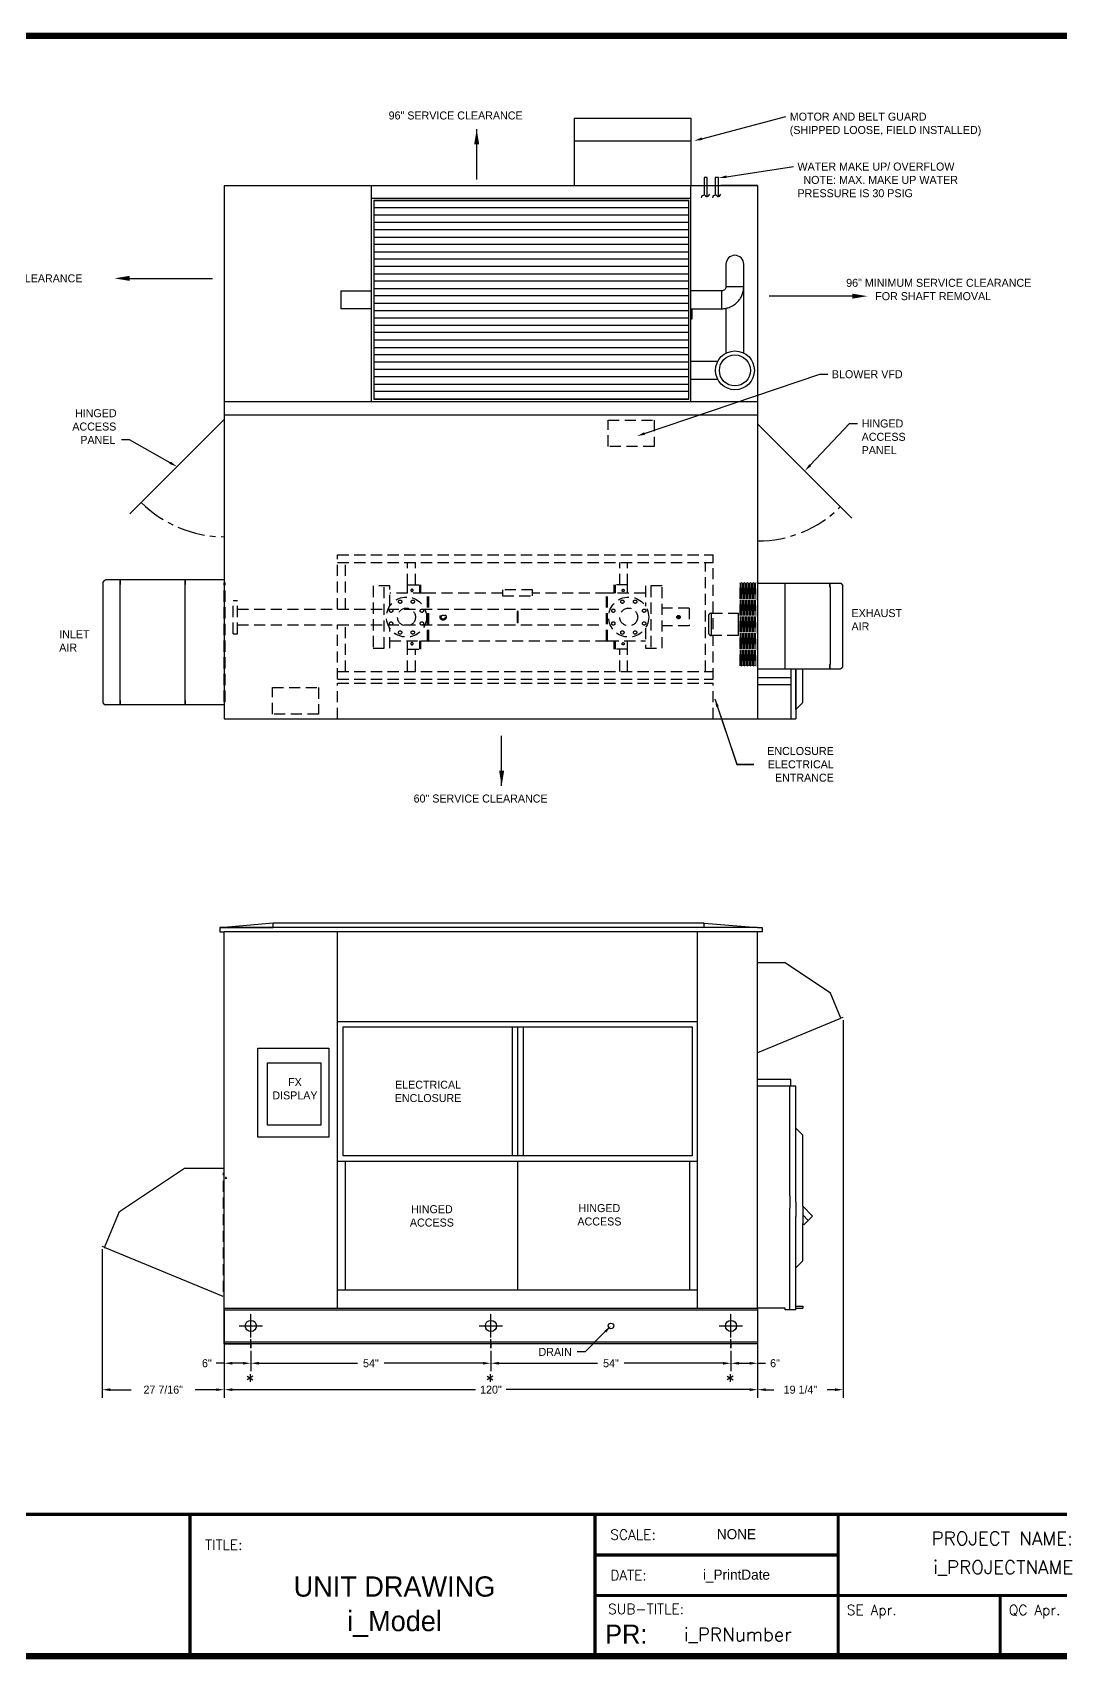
# Model space of a CAD drawing. Header units: inches. Extents: x -260 to 341, y -95 to 285.
# Drawn here: x -48.2 to 183.1, y -86.3 to 279.7 of the extents above; entities that cross this region are included whole.
import ezdxf
from ezdxf.enums import TextEntityAlignment as Align

# ---------------------------------------------------------------- set-up
doc = ezdxf.new("R2010")
doc.units = ezdxf.units.IN
doc.header["$MEASUREMENT"] = 0
doc.linetypes.add('CENTER', pattern=[2, 1.25, -0.25, 0.25, -0.25])
doc.linetypes.add('HIDDEN', pattern=[0.375, 0.25, -0.125])
doc.layers.get('0').update_dxf_attribs({"color": 10})
doc.layers.get('Defpoints').update_dxf_attribs({"color": 1})
doc.styles.add('ROMANS', font='romans.shx', dxfattribs={"height": 0.125})
doc.styles.add('SIMPLEX', font='SIMPLEX')
doc.dimstyles.get("Standard").update_dxf_attribs({"dimscale": 10, "dimtxt": 0.18, "dimasz": 0.18, "dimexe": 0.18, "dimexo": 0.0625, "dimgap": 0.09, "dimtad": 0, "dimtih": 1, "dimtoh": 1, "dimdec": 4, "dimzin": 0, "dimdsep": 46, "dimlunit": 5, "dimtxsty": 'Standard', "dimcen": -0.2, "dimadec": 0, "dimazin": 0, "dimtfac": 1, "dimtdec": 4, "dimtofl": 0, "dimtmove": 0, "dimatfit": 3, "dimfxl": 1, "dimfrac": 2, "dimtolj": 1, "dimtzin": 0, "dimarcsym": 0})

# ---------------------------------------------------------------- blocks, each defined once
blk = doc.blocks.new('*D18')
at = {"color": 0, "lineweight": -2, "ltscale": 5}
for p, q in [((-32.51, 5.99), (-32.51, -27.38)), ((-5.07, -7.86), (-5.07, -27.38)), ((-30.71, -25.58), (-25.99, -25.58)), ((-6.87, -25.58), (-11.59, -25.58))]:
    blk.add_line(p, q, dxfattribs=at)
at = {"color": 0, "ltscale": 5}
for points in [[(-30.71, -25.28), (-30.71, -25.88), (-32.51, -25.58)], [(-6.87, -25.28), (-6.87, -25.88), (-5.07, -25.58)]]:
    blk.add_solid(points, dxfattribs=at)
at = {"layer": 'Defpoints', "color": 0, "ltscale": 5}
for p in [(-32.51, 6.62), (-5.07, -7.23), (-5.07, -25.58)]:
    blk.add_point(p, dxfattribs=at)
at = {"color": 0, "ltscale": 5, "insert": (-18.79, -25.58), "char_height": 1.8, "attachment_point": 5}
blk.add_mtext('\\A1;27 7/16"', dxfattribs=at)
blk = doc.blocks.new('*D19')
at = {"color": 0, "lineweight": -2, "ltscale": 5}
for p, q in [((134.16, 57.57), (134.16, -27.38)), ((114.93, -8.23), (114.93, -27.38)), ((116.73, -25.58), (118.55, -25.58)), ((132.36, -25.58), (130.55, -25.58))]:
    blk.add_line(p, q, dxfattribs=at)
at = {"color": 0, "ltscale": 5}
for points in [[(116.73, -25.28), (116.73, -25.88), (114.93, -25.58)], [(132.36, -25.28), (132.36, -25.88), (134.16, -25.58)]]:
    blk.add_solid(points, dxfattribs=at)
at = {"layer": 'Defpoints', "color": 0, "ltscale": 5}
for p in [(134.16, 58.19), (114.93, -7.61), (114.93, -25.58)]:
    blk.add_point(p, dxfattribs=at)
at = {"color": 0, "ltscale": 5, "insert": (124.55, -25.58), "char_height": 1.8, "attachment_point": 5}
blk.add_mtext('\\A1;19 1/4"', dxfattribs=at)

msp = doc.modelspace()

# ---------------------------------------------------------------- linework, layer by layer
at = {"color": 1, "linetype": 'Continuous'}
for p, q in [((73.68089, 260.44304), (73.68089, 255.35204)), ((73.68089, 260.44304), (99.93089, 260.44304)), ((99.93089, 260.44304), (99.93089, 255.35204)), ((73.68089, 255.35204), (99.93089, 255.35204)), ((73.68089, 255.35204), (73.68089, 245.31804)), ((99.93089, 255.35204), (99.93089, 245.31804)), ((28.05589, 245.31804), (99.93089, 245.31804)), ((28.05589, 242.44304), (28.05589, 245.31804)), ((99.93089, 242.44304), (99.93089, 245.31804)), ((28.05589, 240.19304), (28.05589, 242.44304)), ((28.05589, 242.44304), (99.93089, 242.44304)), ((99.43089, 241.94304), (28.55589, 241.94304)), ((28.55589, 241.94304), (28.55589, 197.19304)), ((99.43055, 241.8729), (28.5861, 241.8729)), ((99.43089, 197.19304), (99.43089, 241.94304)), ((99.93089, 240.19304), (99.93089, 242.44304)), ((28.05589, 198.94304), (28.05589, 240.19304)), ((28.07189, 240.19304), (28.05589, 240.19304)), ((28.07189, 198.94304), (28.07189, 240.19304)), ((99.43055, 240.2729), (28.5861, 240.2729)), ((99.43055, 238.58401), (28.5861, 238.58401)), ((99.91489, 240.19304), (99.93089, 240.19304)), ((99.91489, 198.94304), (99.91489, 240.19304)), ((99.93089, 198.94304), (99.93089, 240.19304)), ((99.43055, 236.98401), (28.5861, 236.98401)), ((99.43055, 235.29512), (28.5861, 235.29512)), ((99.43055, 233.60623), (28.5861, 233.60623)), ((99.43055, 232.00623), (28.5861, 232.00623)), ((99.43055, 230.31734), (28.5861, 230.31734)), ((99.43055, 228.71734), (28.5861, 228.71734)), ((99.43055, 227.02845), (28.5861, 227.02845)), ((107.80589, 227.58395), (107.80589, 224.58395)), ((111.80589, 224.58395), (111.80589, 227.58395)), ((99.43055, 225.33956), (28.5861, 225.33956)), ((99.43055, 223.73956), (28.5861, 223.73956)), ((107.80589, 224.58395), (107.80589, 222.58395)), ((111.80589, 222.58395), (111.80589, 224.58395)), ((21.16489, 221.56804), (21.16489, 217.56795)), ((21.16489, 221.56804), (28.05589, 221.56804)), ((99.43055, 222.05067), (28.5861, 222.05067)), ((99.43055, 220.45067), (28.5861, 220.45067)), ((106.82189, 221.56804), (99.93089, 221.56804)), ((106.82189, 221.56804), (106.82189, 217.56795)), ((107.80589, 222.58395), (111.80598, 222.58395)), ((111.80589, 207.59244), (111.80589, 222.58395)), ((28.05589, 217.56804), (21.16489, 217.56804)), ((99.43055, 218.76179), (28.5861, 218.76179)), ((99.43055, 217.0729), (28.5861, 217.0729)), ((99.93089, 217.56804), (106.82189, 217.56804)), ((100.18089, 217.31804), (99.93089, 217.31804)), ((100.18089, 215.31804), (100.18089, 217.31804)), ((107.80589, 217.66959), (107.80589, 207.57595)), ((99.43055, 215.4729), (28.5861, 215.4729)), ((99.43055, 213.78401), (28.5861, 213.78401)), ((99.93089, 215.31804), (100.18089, 215.31804)), ((99.43055, 212.18401), (28.5861, 212.18401)), ((99.43055, 210.49512), (28.5861, 210.49512)), ((99.43055, 208.80623), (28.5861, 208.80623)), ((99.43055, 207.20623), (28.5861, 207.20623)), ((99.43055, 205.51734), (28.5861, 205.51734)), ((105.9308, 205.69304), (99.93089, 205.69304)), ((99.43055, 203.91734), (28.5861, 203.91734)), ((99.43055, 202.22845), (28.5861, 202.22845)), ((99.93089, 201.69304), (105.9308, 201.69304)), ((28.05589, 196.69304), (28.05589, 198.94304)), ((28.07189, 198.94304), (28.05589, 198.94304)), ((99.43055, 200.53956), (28.5861, 200.53956)), ((99.43055, 198.93956), (28.5861, 198.93956)), ((99.91489, 198.94304), (99.93089, 198.94304)), ((99.93089, 196.69304), (99.93089, 198.94304)), ((28.05589, 196.69304), (99.93089, 196.69304)), ((28.55589, 197.19304), (99.43089, 197.19304)), ((99.43055, 197.25067), (28.5861, 197.25067))]:
    msp.add_line(p, q, dxfattribs=at)
at = {"color": 1, "ltscale": 5}
for p, q in [((51.72148, 257.93816), (51.72148, 246.65573)), ((-5.06911, 245.31804), (114.93089, 245.31804)), ((-5.06911, 245.31804), (-5.06911, 125.31804)), ((-5.06911, 245.31804), (9.93089, 245.31804)), ((103.60981, 247.09665), (102.87824, 247.09665)), ((102.87824, 247.09665), (102.87824, 243.16505)), ((103.60981, 242.79865), (103.60981, 247.09665)), ((103.60981, 245.31804), (105.40259, 245.31804)), ((106.13416, 247.09665), (105.40259, 247.09665)), ((105.40259, 247.09665), (105.40259, 243.16505)), ((106.13416, 242.79865), (106.13416, 247.09665)), ((114.93089, 245.31804), (106.68089, 245.31804)), ((114.93089, 245.31804), (114.93089, 125.31804)), ((-27.94558, 224.39672), (-7.6719, 224.39672)), ((137.80737, 220.39672), (117.53369, 220.39672)), ((-5.06911, 196.69304), (114.93089, 196.69304)), ((-5.06911, 192.65057), (-26.28231, 171.43737)), ((-5.06911, 193.69304), (114.93089, 193.69304)), ((114.93089, 193.69304), (114.93089, 187.69304)), ((114.93089, 191.69304), (136.1441, 170.47983)), ((-32.32355, 156.06468), (-31.92028, 156.50118)), ((-32.32355, 128.93768), (-32.32355, 156.06468)), ((-31.92028, 156.50118), (-31.86345, 156.50118)), ((-5.13261, 156.56368), (-31.80479, 156.56368)), ((-28.49524, 129.43868), (-28.49524, 155.56368)), ((-28.49487, 129.43868), (-28.49487, 155.56368)), ((-28.44637, 156.50018), (-28.44637, 155.56368)), ((-28.446, 156.50018), (-28.44637, 156.50018)), ((-28.44637, 155.56368), (-28.446, 155.56368)), ((-28.446, 155.56368), (-28.446, 156.50018)), ((-13.86641, 129.43868), (-13.86641, 155.56368)), ((-13.86586, 129.43868), (-13.86586, 155.56368)), ((-13.84806, 156.50018), (-13.84806, 155.56368)), ((-13.8475, 156.50018), (-13.8475, 156.50118)), ((-13.8475, 155.56368), (-13.8475, 156.50018)), ((114.93814, 155.84769), (133.52639, 155.84769)), ((120.99931, 155.84669), (131.18334, 155.84669)), ((121.01711, 155.84669), (121.01711, 136.59869)), ((121.01767, 154.91019), (121.01767, 137.53519)), ((131.18334, 154.91019), (131.18334, 155.84669)), ((131.18334, 155.84669), (131.18371, 155.84669)), ((131.18371, 154.91019), (131.18334, 154.91019)), ((131.18371, 155.84669), (133.52731, 155.84669)), ((131.18371, 155.84669), (131.18371, 154.91019)), ((131.23222, 154.91019), (131.23222, 137.53519)), ((131.23258, 154.91019), (131.23258, 137.53519)), ((133.52731, 155.84669), (133.58505, 155.84669)), ((133.58505, 155.84769), (133.64187, 155.84769)), ((133.64187, 155.84769), (134.04514, 155.41119)), ((134.04514, 155.41119), (134.04514, 137.03419)), ((114.93814, 136.59769), (133.52639, 136.59769)), ((120.99931, 136.59869), (131.18334, 136.59869)), ((131.18334, 137.53519), (131.18334, 136.59869)), ((131.18371, 137.53519), (131.18334, 137.53519)), ((131.18334, 136.59869), (131.18371, 136.59869)), ((131.18371, 136.59869), (131.18371, 137.53519)), ((131.18371, 136.59869), (133.52731, 136.59869)), ((133.52731, 136.59869), (133.58505, 136.59869)), ((133.64187, 136.59769), (133.58505, 136.59769)), ((134.04514, 137.03419), (133.64187, 136.59769)), ((-31.92028, 128.50118), (-32.32355, 128.93768)), ((-31.86345, 128.50118), (-31.92028, 128.50118)), ((-31.80572, 128.50218), (-31.86346, 128.50218)), ((-31.80479, 128.43868), (-31.80479, 128.50118)), ((-5.13261, 128.43868), (-31.80479, 128.43868)), ((-28.44637, 128.50218), (-28.44637, 129.43868)), ((-28.44637, 129.43868), (-28.446, 129.43868)), ((-28.446, 128.50218), (-28.44637, 128.50218)), ((-28.446, 129.43868), (-28.446, 128.50218)), ((-13.84806, 128.50218), (-13.84806, 129.43868)), ((-13.8475, 129.43868), (-13.8475, 128.50218)), ((-13.8475, 128.50218), (-13.8475, 128.50118)), ((-5.06911, 125.31804), (114.93089, 125.31804)), ((57.33683, 110.23475), (57.33683, 121.51719)), ((-5.06911, 78.39024), (-6.06911, 78.39024)), ((-6.06911, 78.39024), (-6.06911, 77.39024)), ((-6.06911, 78.39024), (5.93089, 78.39024)), ((-6.06911, 77.39024), (-5.06911, 77.39024)), ((5.93089, 79.39024), (-5.06911, 78.39024)), ((114.93089, 78.39024), (-5.06911, 78.39024)), ((-5.06911, -7.23476), (-5.06911, 77.39024)), ((115.93089, 77.39024), (-5.06911, 77.39024)), ((5.93089, 78.39024), (5.93089, 79.39024)), ((102.93089, 79.39024), (5.93089, 79.39024)), ((20.43089, -7.23476), (20.43089, 77.39024)), ((101.43089, -7.23476), (101.43089, 77.39024)), ((102.93089, 78.39024), (102.93089, 79.39024)), ((102.93089, 79.39024), (114.93089, 78.39024)), ((114.93089, 78.39024), (102.93089, 78.39024)), ((114.93089, 78.39024), (115.93089, 78.39024)), ((114.93089, -7.23476), (114.93089, 77.39024)), ((115.93089, 78.39024), (115.93089, 77.39024)), ((121.11751, 70.43967), (115.05689, 70.43967)), ((131.30154, 63.63492), (121.11751, 70.43967)), ((133.64514, 57.97697), (131.30154, 63.63492)), ((20.43089, 57.25585), (101.43089, 57.25585)), ((21.68089, 56.00585), (100.18089, 56.00585)), ((21.68089, 27.00585), (21.68089, 56.00585)), ((59.68089, 56.00585), (59.68089, 45.12987)), ((60.93089, 56.00585), (60.93089, 45.12987)), ((62.18089, 56.00585), (62.18089, 45.12987)), ((100.18089, 56.00585), (100.18089, 27.00585)), ((114.99339, 50.25117), (133.64514, 57.97697)), ((133.76062, 58.02681), (134.16389, 58.19385)), ((59.68089, 37.96356), (59.68089, 27.00585)), ((60.93089, 37.96356), (60.93089, 27.00585)), ((62.18089, 37.96356), (62.18089, 27.00585)), ((101.43089, 25.75585), (20.43089, 25.75585)), ((100.18089, 27.00585), (21.68089, 27.00585)), ((22.18089, -3.14083), (22.18089, 25.75585)), ((99.68089, -3.14083), (99.68089, 25.75585)), ((-28.63295, 14.51171), (-14.035, 24.26574)), ((-14.035, 24.26574), (-5.32011, 24.26574)), ((-31.99229, 6.40153), (-28.63295, 14.51171)), ((-32.10778, 6.45136), (-32.51105, 6.61841)), ((-32.05096, 6.42583), (-31.99229, 6.40153)), ((-5.32011, -4.64645), (-31.99229, 6.40153)), ((20.43089, -3.14083), (101.43089, -3.14083)), ((-5.06911, -7.23476), (114.93089, -7.23476)), ((-5.06911, -15.23476), (-5.06911, -7.23476)), ((114.93089, -7.23476), (114.93089, -15.23476)), ((-5.06911, -7.60976), (114.93089, -7.60976)), ((0.93089, -16.23476), (0.93089, -14.23476)), ((54.93089, -16.23476), (54.93089, -14.23476)), ((108.93089, -16.23476), (108.93089, -14.23476)), ((114.93089, -14.85976), (-5.06911, -14.85976)), ((114.93089, -15.23476), (-5.06911, -15.23476)), ((-5.06911, -15.23476), (0.93089, -15.23476)), ((-5.06911, -15.85976), (-5.06911, -21.43836)), ((-5.06911, -16.48476), (-5.06911, -27.37782)), ((0.93089, -15.23476), (0.93089, -16.23476)), ((0.93089, -16.85976), (0.93089, -21.43836)), ((0.93089, -17.48476), (0.93089, -21.43836)), ((54.93089, -15.23476), (54.93089, -16.23476)), ((54.93089, -16.85976), (54.93089, -21.43836)), ((54.93089, -17.48476), (54.93089, -21.43836)), ((114.93089, -15.23476), (108.93089, -15.23476)), ((108.93089, -15.23476), (108.93089, -16.23476)), ((108.93089, -16.85976), (108.93089, -21.43836)), ((108.93089, -17.48476), (108.93089, -21.43836)), ((114.93089, -15.85976), (114.93089, -21.43836)), ((114.93089, -16.48476), (114.93089, -27.37782)), ((-5.06911, -19.63836), (-6.86911, -19.63836)), ((-0.86911, -19.63836), (-3.26911, -19.63836)), ((2.73089, -19.63836), (24.93089, -19.63836)), ((53.13089, -19.63836), (30.93089, -19.63836)), ((56.73089, -19.63836), (78.93089, -19.63836)), ((107.13089, -19.63836), (84.93089, -19.63836)), ((110.73089, -19.63836), (113.13089, -19.63836)), ((114.93089, -19.63836), (116.73089, -19.63836)), ((-3.26911, -25.57782), (51.48089, -25.57782)), ((113.13089, -25.57782), (58.38089, -25.57782))]:
    msp.add_line(p, q, dxfattribs=at)
at = {"color": 1, "linetype": 'HIDDEN', "ltscale": 10}
for p, q in [((81.2697, 192.52209), (91.64948, 192.52209)), ((81.2697, 186.59511), (81.2697, 192.52209)), ((91.64948, 192.52209), (91.64948, 186.59511)), ((91.64948, 186.59511), (81.2697, 186.59511)), ((20.43089, 162.20566), (104.93089, 162.20566)), ((20.43089, 149.95566), (20.43089, 162.20566)), ((104.93089, 134.20566), (104.93089, 162.20566)), ((20.43089, 160.45566), (104.93089, 160.45566)), ((22.18089, 149.95566), (22.18089, 160.45566)), ((36.18089, 155.45566), (36.18089, 160.45566)), ((37.93089, 155.45566), (37.93089, 160.45566)), ((83.93089, 155.45566), (83.93089, 160.45566)), ((85.68089, 155.45566), (85.68089, 160.45566)), ((103.18089, 135.95566), (103.18089, 160.45566)), ((-5.06911, 129.16561), (-5.06911, 155.91561)), ((-4.88161, 155.91561), (-5.06911, 155.91561)), ((-4.88161, 129.16561), (-4.88161, 155.91561)), ((28.43089, 155.20566), (28.43089, 141.20566)), ((32.18089, 155.20566), (28.43089, 155.20566)), ((30.93089, 141.20566), (30.93089, 155.20566)), ((32.18089, 150.69313), (32.18089, 155.20566)), ((36.18089, 153.58066), (36.18089, 155.45566)), ((36.18089, 155.45566), (39.18089, 155.45566)), ((38.93089, 153.58066), (38.93089, 155.45566)), ((39.18089, 153.58066), (39.18089, 155.45566)), ((64.30589, 154.33066), (57.55589, 154.33066)), ((57.55589, 154.33066), (57.55589, 152.95566)), ((64.30589, 152.95566), (64.30589, 154.33066)), ((85.68089, 155.45566), (82.68089, 155.45566)), ((82.68089, 153.58066), (82.68089, 155.45566)), ((82.93089, 153.58066), (82.93089, 155.45566)), ((85.68089, 153.58066), (85.68089, 155.45566)), ((89.68089, 155.20566), (89.68089, 150.69313)), ((93.43089, 155.20566), (89.68089, 155.20566)), ((90.93089, 155.20566), (90.93089, 141.20566)), ((93.43089, 141.20566), (93.43089, 155.20566)), ((110.96527, 137.28836), (110.96527, 155.85086)), ((111.02152, 155.85086), (111.02152, 137.28836)), ((111.30277, 137.28836), (111.30277, 155.85086)), ((111.35902, 155.85086), (111.35902, 137.28836)), ((111.64027, 137.28836), (111.64027, 155.85086)), ((111.69652, 155.85086), (111.69652, 137.28836)), ((111.97777, 137.28836), (111.97777, 155.85086)), ((112.03402, 155.85086), (112.03402, 137.28836)), ((112.31527, 137.28836), (112.31527, 155.85086)), ((112.37152, 155.85086), (112.37152, 137.28836)), ((112.65277, 137.28836), (112.65277, 155.85086)), ((112.70902, 155.85086), (112.70902, 137.28836)), ((112.99027, 137.28836), (112.99027, 155.85086)), ((113.04652, 155.85086), (113.04652, 137.28836)), ((113.32777, 137.28836), (113.32777, 155.85086)), ((113.38402, 155.85086), (113.38402, 137.28836)), ((113.66527, 137.28836), (113.66527, 155.85086)), ((113.72152, 155.85086), (113.72152, 137.28836)), ((114.00277, 137.28836), (114.00277, 155.85086)), ((114.05902, 155.85086), (114.05902, 137.28836)), ((114.34027, 137.28836), (114.34027, 155.85086)), ((114.39652, 155.85086), (114.39652, 137.28836)), ((114.93089, 156.07586), (114.87464, 156.07586)), ((114.87464, 137.06336), (114.87464, 156.07586)), ((114.93089, 137.06336), (114.93089, 156.07586)), ((-3.06911, 144.45566), (-3.06911, 151.95566)), ((-3.06911, 151.95566), (-2.06911, 151.95566)), ((-2.06911, 144.45566), (-2.06911, 151.95566)), ((39.93089, 153.58066), (32.18089, 153.58066)), ((40.68089, 153.58066), (39.18089, 153.58066)), ((40.7301, 153.60594), (40.68089, 153.58066)), ((40.68089, 142.83066), (40.68089, 153.58066)), ((40.81215, 153.6183), (40.7301, 153.60594)), ((40.93089, 153.58066), (40.81215, 153.6183)), ((40.93089, 142.83066), (40.93089, 153.58066)), ((57.55589, 153.58066), (40.93089, 153.58066)), ((57.55589, 152.95566), (64.30589, 152.95566)), ((80.93089, 153.58066), (64.30589, 153.58066)), ((80.9801, 153.60594), (80.93089, 153.58066)), ((80.93089, 142.83066), (80.93089, 153.58066)), ((81.06215, 153.6183), (80.9801, 153.60594)), ((81.18089, 153.58066), (81.06215, 153.6183)), ((81.18089, 142.83066), (81.18089, 153.58066)), ((82.68089, 153.58066), (81.18089, 153.58066)), ((89.68089, 153.58066), (82.68089, 153.58066)), ((99.56089, 150.20566), (93.43089, 150.20566)), ((99.56089, 150.20566), (99.56089, 146.20566)), ((-2.06911, 149.95566), (79.93089, 149.95566)), ((-2.06911, 146.45566), (79.93089, 146.45566)), ((20.43089, 134.20566), (20.43089, 146.45566)), ((22.18089, 135.95566), (22.18089, 146.45566)), ((60.80589, 149.45566), (60.80589, 146.95566)), ((61.05589, 149.45566), (60.80589, 149.45566)), ((60.80589, 146.95566), (61.05589, 146.95566)), ((61.05589, 146.95566), (61.05589, 149.45566)), ((103.84964, 148.39773), (103.84964, 146.56961)), ((103.84964, 146.56961), (103.84964, 144.74148)), ((104.52464, 149.07273), (110.59964, 149.07273)), ((104.52464, 146.56961), (104.52464, 149.07273)), ((104.52464, 144.06648), (104.52464, 146.56961)), ((110.59964, 146.56961), (110.59964, 149.07273)), ((110.59964, 144.06648), (110.59964, 146.56961)), ((114.87464, 146.56961), (114.87464, 146.60437)), ((114.87464, 146.56961), (114.87464, 146.56961)), ((-3.06911, 144.45566), (-2.06911, 144.45566)), ((32.18089, 141.20566), (32.18089, 145.71819)), ((32.18089, 142.83066), (39.93089, 142.83066)), ((36.18089, 140.95566), (36.18089, 142.83066)), ((38.93089, 140.95566), (38.93089, 142.83066)), ((39.18089, 140.95566), (39.18089, 142.83066)), ((39.18089, 142.83066), (40.68089, 142.83066)), ((40.68089, 142.83066), (40.79964, 142.79302)), ((40.79964, 142.79302), (40.88169, 142.80537)), ((40.88169, 142.80537), (40.93089, 142.83066)), ((40.93089, 142.83066), (80.93089, 142.83066)), ((80.93089, 142.83066), (81.04964, 142.79302)), ((81.04964, 142.79302), (81.13169, 142.80537)), ((81.13169, 142.80537), (81.18089, 142.83066)), ((81.18089, 142.83066), (89.68089, 142.83066)), ((81.18089, 142.83066), (82.68089, 142.83066)), ((82.68089, 140.95566), (82.68089, 142.83066)), ((82.93089, 140.95566), (82.93089, 142.83066)), ((85.68089, 140.95566), (85.68089, 142.83066)), ((89.68089, 145.71819), (89.68089, 141.20566)), ((99.56089, 146.20566), (93.43089, 146.20566)), ((110.59964, 144.06648), (104.52464, 144.06648)), ((-5.06911, 142.53829), (-5.06911, 142.54293)), ((-5.06911, 142.54293), (-5.06911, 142.54061)), ((-5.06911, 142.54061), (-5.06911, 142.52205)), ((-5.06911, 142.54061), (-5.06911, 142.53829)), ((-5.06911, 142.52205), (-5.06911, 142.53133)), ((-5.06911, 142.53133), (-5.06911, 142.53133)), ((-5.06911, 142.53133), (-5.06911, 142.52205)), ((28.43089, 141.20566), (32.18089, 141.20566)), ((36.18089, 140.95566), (39.18089, 140.95566)), ((36.18089, 135.95566), (36.18089, 140.95566)), ((37.93089, 135.95566), (37.93089, 140.95566)), ((85.68089, 140.95566), (82.68089, 140.95566)), ((83.93089, 135.95566), (83.93089, 140.95566)), ((85.68089, 135.95566), (85.68089, 140.95566)), ((89.68089, 141.20566), (93.43089, 141.20566)), ((20.43089, 135.95566), (104.93089, 135.95566)), ((114.93089, 137.06336), (114.87464, 137.06336)), ((5.76002, 132.3325), (16.1398, 132.3325)), ((5.76002, 126.40552), (5.76002, 132.3325)), ((16.1398, 132.3325), (16.1398, 126.40552)), ((20.43089, 134.20566), (104.93089, 134.20566)), ((20.43089, 125.31804), (20.43089, 133.31804)), ((20.43089, 133.31804), (104.93089, 133.31804)), ((104.93089, 125.31804), (104.93089, 133.31804)), ((-4.88161, 129.16561), (-5.06911, 129.16561)), ((16.1398, 126.40552), (5.76002, 126.40552)), ((-5.25661, -3.57851), (-5.25661, 23.17149)), ((-5.06911, 23.17149), (-5.25661, 23.17149)), ((-5.06911, -3.57851), (-5.06911, 23.17149)), ((-4.75661, 22.13278), (-4.75661, 21.82774)), ((-4.63161, 22.13278), (-4.75661, 22.13278)), ((-4.63161, 22.13278), (-4.63161, 21.82774)), ((-5.25661, 9.79649), (-5.25661, 9.83347)), ((-5.25661, 9.79649), (-5.25661, 9.79649)), ((-5.06911, -3.57851), (-5.25661, -3.57851))]:
    msp.add_line(p, q, dxfattribs=at)
at = {"color": 1}
for p, q in [((122.39878, 136.59869), (122.39878, 125.31804)), ((123.50972, 136.59869), (123.50972, 125.31804)), ((123.50972, 127.45272), (123.50972, 136.59869)), ((125.08191, 129.02491), (125.08191, 136.59869)), ((122.39878, 134.52757), (114.93089, 134.52757)), ((122.39878, 132.95538), (114.93089, 132.95538)), ((125.08191, 129.02491), (123.50972, 127.45272)), ((114.93089, 125.31804), (123.50972, 125.31804)), ((122.39878, 44.21012), (114.93089, 44.21012)), ((122.39878, 42.6822), (122.39878, 44.21012)), ((123.50972, 42.6822), (114.93089, 42.6822)), ((122.16486, 18.04146), (122.16486, 42.6822)), ((123.50972, 16.69659), (123.50972, 42.6822)), ((125.08191, 31.67688), (123.50972, 33.24907)), ((125.08191, 15.67658), (125.08191, 31.67688)), ((122.16486, 18.04146), (122.16486, 15.2622)), ((122.16486, -7.6278), (122.16486, 15.2622)), ((123.50972, 16.69659), (123.50972, 13.3578)), ((127.2978, 13.46069), (125.08191, 15.67658)), ((125.08191, 15.67658), (125.08191, 11.78561)), ((123.50972, -7.6278), (123.50972, 13.3578)), ((126.32506, 12.48795), (125.08191, 13.7311)), ((125.08191, 3.37751), (125.08191, 11.78561)), ((125.35232, 11.51521), (125.08191, 11.78561)), ((127.2978, 13.46069), (125.35232, 11.51521)), ((125.08191, 3.37751), (123.50972, 1.80532)), ((121.15144, -7.23476), (114.93089, -7.23476)), ((121.15144, -7.6278), (121.15144, -7.23476)), ((123.50972, -6.7633), (125.08191, -6.7633)), ((123.50972, -7.23476), (125.08191, -7.23476)), ((125.08191, -6.7633), (125.08191, -7.23476)), ((0.93089, -13.85976), (0.93089, -8.60976)), ((54.93089, -13.85976), (54.93089, -8.60976)), ((108.93089, -13.85976), (108.93089, -8.60976)), ((123.50972, -7.6278), (121.15144, -7.6278)), ((-1.69411, -11.23476), (3.55589, -11.23476)), ((52.30589, -11.23476), (57.55589, -11.23476)), ((106.30589, -11.23476), (111.55589, -11.23476))]:
    msp.add_line(p, q, dxfattribs=at)
at = {"ltscale": 5}
for p, q in [((105.32578, 129.8332), (110.26259, 115.09287)), ((105.32578, 129.81232), (110.26259, 115.07199)), ((110.26259, 115.09287), (114.05674, 115.09287)), ((110.26259, 115.07199), (114.05674, 115.07199)), ((2.48101, 51.24017), (18.48101, 51.24017)), ((2.48101, 31.24017), (2.48101, 51.24017)), ((18.48101, 51.24017), (18.48101, 33.24017)), ((4.70235, 47.94742), (16.70235, 47.94742)), ((4.70235, 33.94742), (4.70235, 47.94742)), ((16.70235, 47.94742), (16.70235, 33.94742)), ((59.68089, 45.12987), (59.68089, 37.96356)), ((60.93089, 45.12987), (60.93089, 37.96356)), ((62.18089, 45.12987), (62.18089, 37.96356)), ((16.70235, 33.94742), (4.70235, 33.94742)), ((18.48101, 33.24017), (18.48101, 31.24017)), ((18.48101, 31.24017), (2.48101, 31.24017)), ((60.93089, 25.75585), (60.93089, -3.14083))]:
    msp.add_line(p, q, dxfattribs=at)
at = {"lineweight": 30}
for p, q in [((-12.76598, -85.53619), (-12.76598, -53.64244)), ((78.35902, -53.64244), (260.60902, -53.64244)), ((78.35902, -85.53619), (78.35902, -53.64244)), ((133.03402, -53.64244), (133.03402, -85.53619)), ((133.03402, -62.75494), (78.35902, -62.75494)), ((260.60902, -71.86744), (78.35902, -71.86744)), ((169.48402, -71.86744), (169.48402, -85.53619))]:
    msp.add_line(p, q, dxfattribs=at)
at = {"const_width": 1.458}
msp.add_lwpolyline([(-249.69098, -85.53619), (333.50902, -85.53619), (333.50902, 278.96381), (-249.69098, 278.96381), (-249.69098, -85.53619)], dxfattribs=at)
at = {"color": 1, "ltscale": 5}
for points in [[(102.40552, 255.81054), (121.26098, 260.77733)], [(107.91102, 247.25887), (122.98917, 249.54701)], [(89.50865, 189.50268), (128.92818, 202.83765), (130.72818, 202.83765)], [(126.77446, 182.39408), (135.62801, 191.75354), (137.42801, 191.75354)], [(-17.24304, 182.92911), (-26.33748, 188.06519), (-28.13748, 188.06519)], [(80.66424, -12.51366), (76.14343, -17.07817), (74.34343, -17.07817)]]:
    msp.add_lwpolyline(points, dxfattribs=at)
at = {"lineweight": 30, "const_width": 0.729}
for points in [[(333.50902, -53.64244), (-103.89098, -53.64244), (-103.89098, -85.53619)], [(-12.76598, -53.64244), (-12.76598, -85.53619)], [(78.35902, -53.64244), (78.35902, -85.53619)], [(133.03402, -53.64244), (133.03402, -85.53619)], [(133.03402, -62.75494), (78.35902, -62.75494)], [(260.60902, -71.86744), (78.35902, -71.86744)], [(169.48402, -71.86744), (169.48402, -85.53619)]]:
    msp.add_lwpolyline(points, dxfattribs=at)
at = {"color": 1, "linetype": 'Continuous'}
for radius in [4.375, 3.5]:
    msp.add_circle((109.82189, 203.69304), radius, dxfattribs=at)
at = {"color": 1, "linetype": 'HIDDEN', "ltscale": 10, "extrusion": (0, 0, -1)}
for centre in [(-37.18089, 154.20566), (-37.18089, 142.20566)]:
    msp.add_circle(centre, 0.25, dxfattribs=at)
at = {"color": 1, "linetype": 'HIDDEN', "ltscale": 10}
for centre, radius in [((84.68089, 154.20566), 0.25), ((35.93089, 148.20566), 4.5), ((35.93089, 148.20566), 2.013), ((34.49583, 151.67021), 0.375), ((37.36596, 151.67021), 0.375), ((85.93089, 148.20566), 4.5), ((85.93089, 148.20566), 2.013), ((84.49583, 151.67021), 0.375), ((87.36596, 151.67021), 0.375), ((32.46635, 149.64072), 0.375), ((32.46635, 146.7706), 0.375), ((39.39544, 149.64072), 0.375), ((39.39544, 146.7706), 0.375), ((44.18089, 148.20566), 0.6875), ((44.18089, 148.20566), 0.45), ((82.46635, 149.64072), 0.375), ((82.46635, 146.7706), 0.375), ((89.39544, 149.64072), 0.375), ((89.39544, 146.7706), 0.375), ((97.13089, 148.20566), 0.375), ((97.13089, 148.20566), 0.21875), ((34.49583, 144.74111), 0.375), ((37.36596, 144.74111), 0.375), ((84.49583, 144.74111), 0.375), ((87.36596, 144.74111), 0.375), ((84.68089, 142.20566), 0.25)]:
    msp.add_circle(centre, radius, dxfattribs=at)
at = {"color": 1, "ltscale": 5}
for centre, radius in [((0.93089, -11.23476), 1.25), ((54.93089, -11.23476), 1.25), ((81.93089, -11.23476), 0.625), ((108.93089, -11.23476), 1.25)]:
    msp.add_circle(centre, radius, dxfattribs=at)
at = {"color": 1, "linetype": 'Continuous'}
msp.add_arc((109.80589, 227.58395), 2, 0, 180, dxfattribs=at)
at = {"color": 1, "linetype": 'CENTER', "ltscale": 5}
for centre, start, end in [((-5.06911, 192.65057), 225, 270), ((114.93089, 191.69304), 270, 315)]:
    msp.add_arc(centre, 26.3684, start, end, dxfattribs=at)
at = {"color": 1, "ltscale": 5}
for centre, radius, start, end in [((-31.80228, 156.5025), 0.06123, 92.3554853, 182.1760952), ((-28.44541, 156.50021), 0.000964, 92.3554853, 182.1760952), ((-28.44514, 156.50035), 0.000884, 110.6112167, 191.2782893), ((-13.84719, 156.50035), 0.000884, 110.6112172, 191.2782894), ((131.18275, 155.84672), 0.000964, 357.8239048, 87.6445143), ((131.18248, 155.84686), 0.000884, 348.7217105, 69.3887829), ((133.52635, 155.84672), 0.000964, 357.8239048, 87.6445143), ((131.18275, 136.59865), 0.000964, 272.3554857, 2.1760952), ((131.18248, 136.59851), 0.000884, 290.6112171, 11.2782895), ((133.52635, 136.59865), 0.000964, 272.3554857, 2.1760952), ((-31.80228, 128.49985), 0.06123, 177.8239048, 267.6445147), ((-31.80475, 128.50214), 0.000964, 177.8239048, 267.6445147), ((-28.44541, 128.50214), 0.000964, 177.8239048, 267.6445147), ((-28.44514, 128.502), 0.000884, 168.7217107, 249.3887833), ((-13.84719, 128.502), 0.000884, 168.7217106, 249.3887828)]:
    msp.add_arc(centre, radius, start, end, dxfattribs=at)
at = {"color": 1, "linetype": 'HIDDEN', "ltscale": 10}
for centre, radius, start, end in [((110.99339, 155.85086), 0.02813, 0, 180), ((111.33089, 155.85086), 0.02813, 0, 180), ((111.66839, 155.85086), 0.02813, 0, 180), ((112.00589, 155.85086), 0.02813, 0, 180), ((112.34339, 155.85086), 0.02813, 0, 180), ((112.68089, 155.85086), 0.02813, 0, 180), ((113.01839, 155.85086), 0.02813, 0, 180), ((113.35589, 155.85086), 0.02813, 0, 180), ((113.69339, 155.85086), 0.02813, 0, 180), ((114.03089, 155.85086), 0.02813, 0, 180), ((114.36839, 155.85086), 0.02813, 0, 180), ((104.52464, 148.39773), 0.675, 90, 180), ((104.52464, 144.74148), 0.675, 180, 270), ((110.99339, 137.28836), 0.02813, 180, 0), ((111.33089, 137.28836), 0.02813, 180, 0), ((111.66839, 137.28836), 0.02813, 180, 0), ((112.00589, 137.28836), 0.02813, 180, 0), ((112.34339, 137.28836), 0.02813, 180, 0), ((112.68089, 137.28836), 0.02813, 180, 0), ((113.01839, 137.28836), 0.02813, 180, 0), ((113.35589, 137.28836), 0.02813, 180, 0), ((113.69339, 137.28836), 0.02813, 180, 0), ((114.03089, 137.28836), 0.02813, 180, 0), ((114.36839, 137.28836), 0.02813, 180, 0)]:
    msp.add_arc(centre, radius, start, end, dxfattribs=at)
at = {"color": 1, "ltscale": 5}
for points in [[(102.30661, 242.54859), (102.28328, 242.85165), (102.97881, 243.48483), (103.43135, 242.46986), (103.99314, 243.05283), (104.1418, 243.31498)], [(104.83096, 242.54859), (104.80763, 242.85165), (105.50316, 243.48483), (105.9557, 242.46986), (106.51749, 243.05283), (106.66615, 243.31498)]]:
    msp.add_open_spline(points, degree=3, knots=[0, 0, 0, 0, 0.911873942, 1.455399823, 2.359498146, 2.359498146, 2.359498146, 2.359498146], dxfattribs=at)
at = {"color": 1, "linetype": 'Continuous'}
for points, knots in [([(106.82189, 217.56804), (107.20186, 217.57133), (107.51703, 217.60667), (107.84782, 217.67865), (108.15327, 217.74513), (108.47204, 217.84286), (108.76801, 217.96802), (109.01943, 218.07435), (109.25441, 218.20048), (109.48298, 218.34625), (109.64535, 218.44981), (109.8045, 218.56329), (109.95499, 218.68442), (110.12396, 218.82042), (110.28203, 218.96607), (110.4307, 219.12337), (110.62539, 219.32937), (110.80395, 219.55533), (110.96177, 219.78987), (111.12249, 220.02874), (111.26169, 220.2765), (111.37851, 220.54264), (111.51038, 220.84308), (111.61372, 221.16693), (111.6847, 221.47816), (111.76597, 221.83449), (111.80483, 222.17428), (111.80589, 222.58395)], [0, 0, 0, 0, 0.132188095, 0.132188095, 0.132188095, 0.254254776, 0.254254776, 0.254254776, 0.357946984, 0.357946984, 0.357946984, 0.43161097, 0.43161097, 0.43161097, 0.514315633, 0.514315633, 0.514315633, 0.622621365, 0.622621365, 0.622621365, 0.732924826, 0.732924826, 0.732924826, 0.857441078, 0.857441078, 0.857441078, 1, 1, 1, 1]), ([(107.80589, 222.58395), (107.80649, 222.4565), (107.78956, 222.35013), (107.75137, 222.24231), (107.72019, 222.15429), (107.67483, 222.06531), (107.62018, 221.98722), (107.57349, 221.92052), (107.52002, 221.86175), (107.45788, 221.80926), (107.38077, 221.74412), (107.29032, 221.68864), (107.19944, 221.64883), (107.0821, 221.59743), (106.96406, 221.57216), (106.82189, 221.56804)], [0, 0, 0, 0, 0.222409477, 0.222409477, 0.222409477, 0.403964228, 0.403964228, 0.403964228, 0.559034791, 0.559034791, 0.559034791, 0.751497948, 0.751497948, 0.751497948, 1, 1, 1, 1])]:
    msp.add_open_spline(points, degree=3, knots=knots, dxfattribs=at)
at = {"color": 1, "ltscale": 5}
for points in [[(52.28626, 254.54951), (51.72148, 257.93816), (51.15671, 254.54951)], [(102.48194, 255.52044), (100.66489, 255.35204), (102.3291, 256.10064)], [(107.95603, 246.96226), (106.1314, 246.98881), (107.86601, 247.55547)], [(-26.35693, 224.9615), (-29.74558, 224.39672), (-26.35693, 223.83194)], [(-27.94558, 224.69672), (-29.74558, 224.39672), (-27.94558, 224.09672)], [(136.21872, 219.83194), (139.60737, 220.39672), (136.21872, 220.9615)], [(137.80737, 220.69672), (139.60737, 220.39672), (137.80737, 220.09672)], [(89.60478, 189.2185), (87.80357, 188.92588), (89.41252, 189.78686)], [(-17.09551, 183.19034), (-15.67571, 182.04397), (-17.39056, 182.66789)], [(126.9924, 182.18792), (125.5375, 181.08643), (126.55652, 182.60024)], [(105.59029, 128.02764), (105.32578, 129.8332), (106.16158, 128.21103)], [(105.59029, 128.00676), (105.32578, 129.81232), (106.16158, 128.19015)], [(56.77205, 113.6234), (57.33683, 110.23475), (57.9016, 113.6234)], [(57.63683, 112.03475), (57.33683, 110.23475), (57.03683, 112.03475)], [(80.45109, -12.30255), (81.93089, -11.23476), (80.87739, -12.72476)], [(-3.26911, -19.33836), (-3.26911, -19.93836), (-5.06911, -19.63836)], [(-0.86911, -19.33836), (-0.86911, -19.93836), (0.93089, -19.63836)], [(2.73089, -19.33836), (2.73089, -19.93836), (0.93089, -19.63836)], [(53.13089, -19.33836), (53.13089, -19.93836), (54.93089, -19.63836)], [(56.73089, -19.33836), (56.73089, -19.93836), (54.93089, -19.63836)], [(107.13089, -19.33836), (107.13089, -19.93836), (108.93089, -19.63836)], [(110.73089, -19.33836), (110.73089, -19.93836), (108.93089, -19.63836)], [(113.13089, -19.33836), (113.13089, -19.93836), (114.93089, -19.63836)], [(-3.26911, -25.27782), (-3.26911, -25.87782), (-5.06911, -25.57782)], [(113.13089, -25.27782), (113.13089, -25.87782), (114.93089, -25.57782)]]:
    msp.add_solid(points, dxfattribs=at)

# ---------------------------------------------------------------- texts
at = {"color": 1}
for s, p in [('96" SERVICE CLEARANCE', (31.91814, 260.13743)), ('MOTOR AND BELT GUARD', (122.16098, 259.87733)), ('(SHIPPED LOOSE, FIELD INSTALLED)', (122.16098, 256.87733)), ('WATER MAKE UP/ OVERFLOW', (123.88917, 248.64701)), ('  NOTE: MAX. MAKE UP WATER', (123.88917, 245.64701)), ('PRESSURE IS 30 PSIG', (123.88917, 242.64701)), ('60" SERVICE CLEARANCE', (-67.10894, 223.49672)), ('96" MINIMUM SERVICE CLEARANCE', (134.84834, 222.49672)), ('FOR SHAFT REMOVAL', (141.3796, 219.49672)), ('BLOWER VFD', (131.62818, 201.93765)), ('HINGED', (-38.63748, 193.16519)), ('ACCESS', (-39.23748, 190.16519)), ('HINGED', (138.32801, 190.85354)), ('PANEL', (-37.43748, 187.16519)), ('ACCESS', (138.32801, 187.85354)), ('PANEL', (138.32801, 184.85354)), ('60" SERVICE CLEARANCE', (37.53349, 106.49158)), ('DRAIN', (65.64343, -17.97817))]:
    msp.add_text(s, height=1.8, dxfattribs=at).set_placement(p)
at = {"color": 1, "style": 'ROMANS'}
for p in [(-0.27929, -25.09663), (53.72071, -25.09663), (107.72071, -25.09663)]:
    msp.add_text('*', height=2.99066, dxfattribs=at).set_placement(p)
at = {"lineweight": 30, "style": 'SIMPLEX'}
for s, p in [('SCALE:', (81.77621, -59.33775)), ('TITLE:', (-9.34879, -61.61588)), ('DATE:', (81.77621, -68.45025)), ('SUB-TITLE:', (81.28256, -76.05947)), ('SE Apr.', (134.97105, -76.27118)), ('QC Apr.', (171.42105, -76.27118))]:
    msp.add_text(s, height=2.278125, dxfattribs=at).set_placement(p)
at = {"lineweight": 30}
for s, height, p in [('NONE', 2.278125, (110.16823, -59.21739)), ('UNIT DRAWING', 4.55625, (33.2271, -72.13483)), ('i_PrintDate', 2.278125, (110.16823, -68.32989)), ('i_Model', 4.55625, (33.2271, -79.90028))]:
    msp.add_text(s, height=height, dxfattribs=at).set_placement(p, align=Align.CENTER)
at = {"lineweight": 30, "style": 'SIMPLEX'}
for s, p in [('PROJECT NAME:', (169.94161, -60.55255)), ('i_PROJECTNAME', (170.17165, -67.02806)), ('i_PRNumber', (110.48778, -82.17975))]:
    msp.add_text(s, height=3.02535, dxfattribs=at).set_placement(p, align=Align.CENTER)
at = {"lineweight": 30}
msp.add_text('PR:', height=4.271484, dxfattribs=at).set_placement((90.13921, -82.70614), align=Align.RIGHT)
at = {"color": 1, "ltscale": 5, "char_height": 1.8}
for s, insert, attachment_point in [('EXHAUST\\PAIR', (136.04613, 150.00586), 1), ('INLET\\PAIR', (-42.18443, 145.24922), 1), ('ENCLOSURE\\PELECTRICAL\\PENTRANCE', (132.06477, 111.171), 9), ('ENCLOSURE\\PELECTRICAL\\PENTRANCE', (132.06477, 111.15012), 9), ('FX\\PDISPLAY', (10.83797, 42.10278), 5), ('ELECTRICAL\\PENCLOSURE', (40.78727, 41.50585), 5), ('HINGED\\PACCESS', (41.65387, 13.50385), 5), ('HINGED\\PACCESS', (79.33304, 13.74369), 5), ('\\A1;6"', (-8.96911, -19.63836), 5), ('\\A1;54"', (27.93089, -19.63836), 5), ('\\A1;54"', (81.93089, -19.63836), 5), ('\\A1;6"', (118.83089, -19.63836), 5), ('\\A1;120"', (54.93089, -25.57782), 5)]:
    msp.add_mtext(s, dxfattribs=dict(at, insert=insert, attachment_point=attachment_point))

# ---------------------------------------------------------------- dimensions: what is measured, and where the dimension line sits
at = {"ltscale": 5}
for base, p1, p2, picture, middle in [((114.93089, -25.57782), (134.16389, 58.19385), (114.93089, -7.60976), '*D19', (124.54739, -25.57782)), ((-5.06911, -25.57782), (-32.51105, 6.61841), (-5.06911, -7.23476), '*D18', (-18.79008, -25.57782))]:
    dim = msp.add_linear_dim(base=base, p1=p1, p2=p2, dimstyle='Standard', override={"dimpost": '"'}, dxfattribs=at)
    dim.commit()
    dim.dimension.update_dxf_attribs({"geometry": picture, "text_midpoint": middle})

doc.saveas('drawing.dxf')
